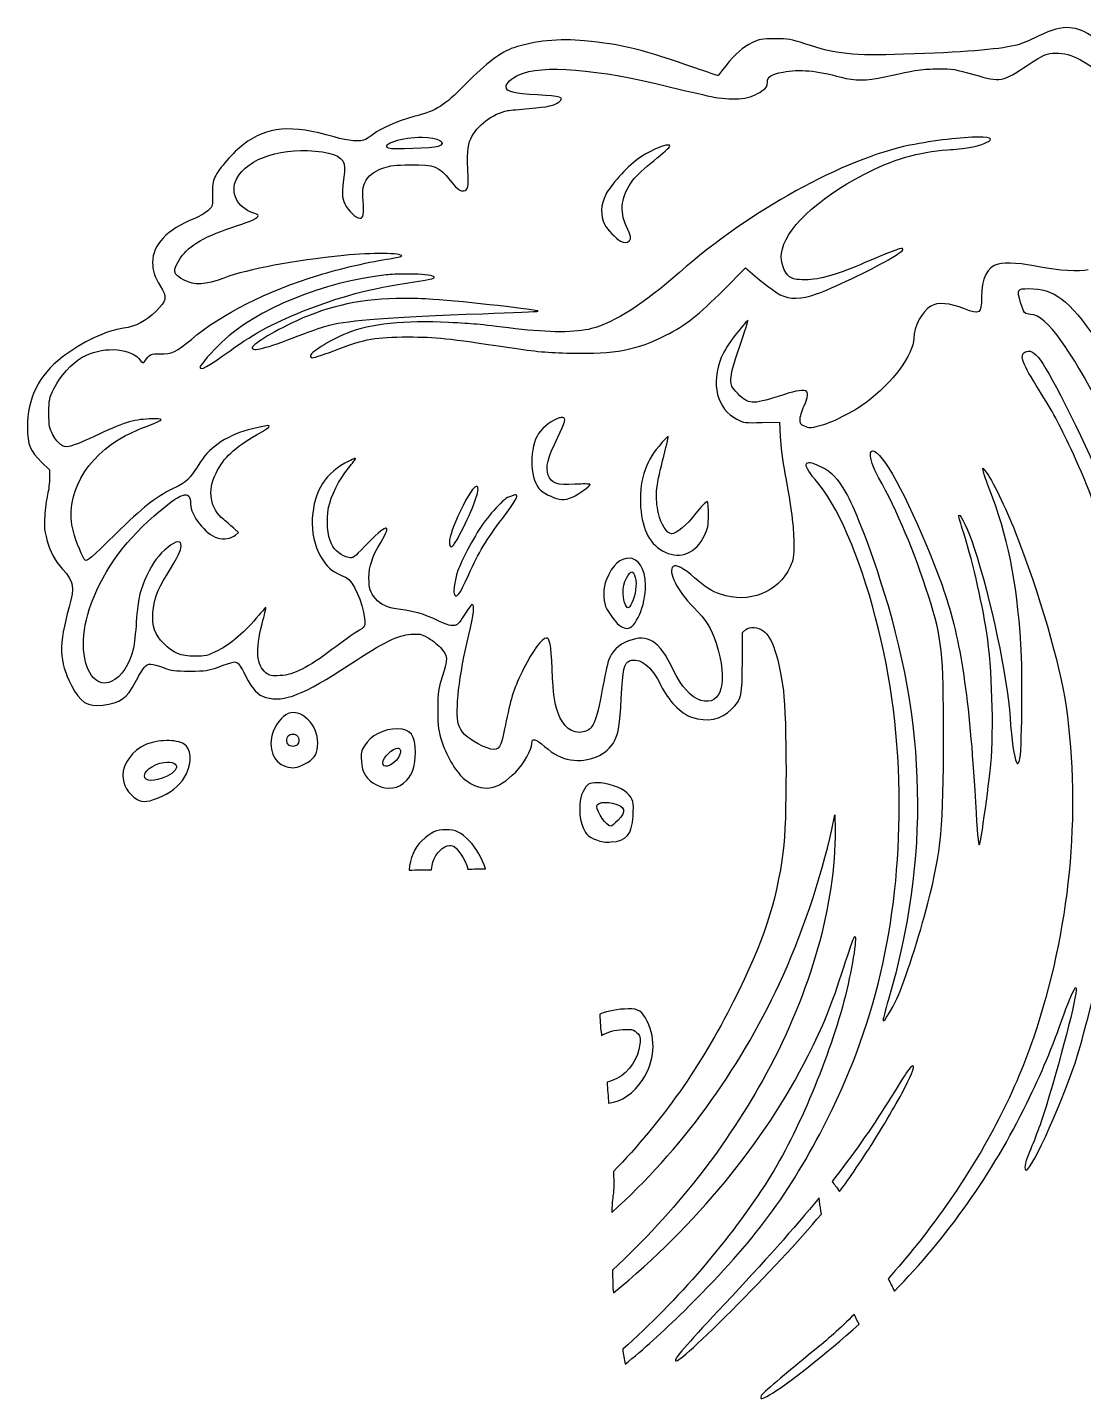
# Model space of a CAD drawing. Extents: x 61 to 2916, y 182 to 2969.
# Drawn here: x 190 to 775, y 2174 to 2934 of the extents above; entities that cross this region are included whole.
import ezdxf

# ---------------------------------------------------------------- set-up
doc = ezdxf.new("R2010")
doc.units = 0
doc.layers.add('Layer_1', color=7, linetype='CONTINUOUS')

msp = doc.modelspace()

# ---------------------------------------------------------------- linework, layer by layer
at = {"layer": 'Layer_1', "color": 7}
for points in [[(765.757561, 2933.843828), (765.75518, 2933.843083)], [(575.733571, 2788.585695), (587.839077, 2800.697063), (595.572014, 2794.219503)], [(486.582833, 2717.902631), (486.58289, 2717.902432)], [(596.992318, 2715.108322), (606.730632, 2715.385267), (607.058772, 2707.13526)], [(544.930683, 2707.274782), (544.93074, 2707.27498)], [(198.035575, 2693.121635), (202.501899, 2688.85891), (202.475537, 2684.496603)], [(719.637646, 2687.634226), (719.154281, 2689.884233), (721.05418, 2687.6518)], [(305.384965, 2652.777499), (307.126662, 2654.249705), (304.807801, 2656.316593)], [(525.54054, 2616.814718), (525.54054, 2616.813215)], [(586.088592, 2582.88583), (586.127994, 2598.887852), (587.991298, 2600.398099)], [(635.589202, 2489.689246), (637.37339, 2497.883609), (637.437737, 2489.258577)], [(421.876144, 2489.570871), (421.876144, 2489.570673)], [(522.875965, 2390.356401), (522.875965, 2390.356515)]]:
    msp.add_lwpolyline(points, dxfattribs=at)
for points in [[(408.751098, 2873.192499)], [(716.73255, 2873.151396)], [(544.958548, 2868.800918)], [(399.37168, 2797.322129)], [(398.497161, 2783.871886)], [(438.953351, 2679.731435)], [(460.573035, 2675.016016)], [(523.315421, 2639.982775)], [(524.919439, 2632.393356)], [(337.516994, 2554.460509)], [(267.139797, 2538.943382)], [(337.125868, 2542.507365)], [(395.251056, 2545.488316)], [(395.297941, 2534.809521)], [(267.806337, 2527.076583)], [(505.495479, 2515.576134)], [(510.090766, 2504.730377)], [(680.288587, 2358.756777)], [(628.566345, 2285.756116)], [(648.034073, 2221.137188)]]:
    msp.add_lwpolyline(points, close=True, dxfattribs=at)
for points in [[(765.75518, 2933.843083), (760.559684, 2933.795092), (755.068986, 2931.688459), (747.645252, 2927.955857)], [(796.878327, 2914.901873), (782.260013, 2928.280079), (774.417034, 2933.922601), (765.757561, 2933.843828)], [(498.752856, 2926.524702), (484.662553, 2927.826007), (470.826973, 2926.464919), (459.474408, 2922.658965)], [(559.835552, 2911.561278), (532.56283, 2921.241932), (518.409712, 2924.709299), (498.752856, 2926.524702)], [(604.128193, 2927.617478), (596.710327, 2927.602455), (595.459394, 2927.395894), (591.725303, 2925.575476)], [(620.628235, 2924.875282), (613.093695, 2927.395463), (611.662733, 2927.632786), (604.128193, 2927.617478)], [(747.645252, 2927.955857), (744.394442, 2926.321406), (739.630493, 2924.498939), (737.057307, 2923.907012)], [(459.474408, 2922.658965), (452.317727, 2920.259707), (444.487872, 2914.359521), (432.752629, 2902.524626)], [(591.725303, 2925.575476), (586.316612, 2922.938632), (582.137084, 2919.303417), (576.953776, 2912.724365)], [(675.316886, 2919.037863), (647.108019, 2918.083943), (638.035452, 2919.052887), (620.628235, 2924.875282)], [(737.057307, 2923.907012), (727.246965, 2921.650324), (708.232924, 2920.150964), (675.316886, 2919.037863)], [(744.265352, 2913.188007), (752.461075, 2918.695993), (754.950044, 2919.76078), (759.649164, 2919.76078)], [(759.649164, 2919.76078), (768.502868, 2919.76078), (777.137793, 2915.125847), (789.753281, 2903.602038)], [(462.271758, 2907.631831), (474.811023, 2913.525994), (505.651186, 2911.063467), (546.377519, 2900.9155)], [(572.645668, 2907.217997), (572.589825, 2907.126296), (566.82513, 2909.080283), (559.835552, 2911.561278)], [(576.953776, 2912.724365), (574.640131, 2909.787685), (572.701511, 2907.309729), (572.645668, 2907.217997)], [(608.592547, 2909.190432), (617.81399, 2910.895114), (626.744059, 2910.106224), (640.810409, 2906.345697)], [(665.062438, 2906.656242), (682.792295, 2910.471271), (686.039364, 2910.950792), (694.502991, 2910.995126)], [(694.502991, 2910.995126), (702.497198, 2911.036966), (703.944233, 2910.804723), (714.301862, 2907.822263)], [(714.301862, 2907.822263), (729.178753, 2903.538451), (730.170259, 2903.715198), (744.265352, 2913.188007)], [(455.252218, 2901.007788), (455.252218, 2902.97628), (458.115389, 2905.678105), (462.271758, 2907.631831)], [(596.879612, 2898.757781), (599.508131, 2900.661869), (600.002665, 2901.431696), (600.002665, 2903.621081)], [(600.002665, 2903.621081), (600.002665, 2906.746954), (601.848507, 2907.943734), (608.592547, 2909.190432)], [(640.810409, 2906.345697), (648.571381, 2904.270861), (654.317623, 2904.344224), (665.062438, 2906.656242)], [(432.752629, 2902.524626), (420.262602, 2889.928532), (417.56832, 2888.224944), (404.252558, 2884.505526)], [(472.673665, 2896.545857), (459.508169, 2897.202148), (455.252218, 2898.292906), (455.252218, 2901.007788)], [(484.618049, 2892.716743), (487.70153, 2895.236465), (485.629851, 2895.900001), (472.673665, 2896.545857)], [(546.377519, 2900.9155), (556.27755, 2898.448667), (567.077556, 2895.942308), (570.377576, 2895.346146)], [(570.377576, 2895.346146), (582.219856, 2893.206773), (590.729149, 2894.302407), (596.879612, 2898.757781)], [(435.67598, 2872.286506), (438.793136, 2879.320089), (448.234039, 2886.508538), (456.093033, 2887.832945)], [(456.093033, 2887.832945), (457.486663, 2888.067796), (462.833644, 2888.604706), (467.975877, 2889.025329)], [(467.975877, 2889.025329), (478.617255, 2889.895766), (482.114709, 2890.67114), (484.618049, 2892.716743)], [(404.252558, 2884.505526), (394.575983, 2881.802623), (385.68146, 2877.986174), (381.752487, 2874.849244)], [(360.002409, 2873.292111), (336.031096, 2880.210644), (323.099827, 2879.131256), (309.850396, 2869.109964)], [(377.488288, 2871.881462), (374.699697, 2870.397555), (368.219506, 2870.920514), (360.002409, 2873.292111)], [(381.752487, 2874.849244), (380.308684, 2873.696537), (378.389311, 2872.360916), (377.488288, 2871.881462)], [(390.188533, 2866.966891), (385.333818, 2869.12522), (397.890516, 2873.336499), (408.751098, 2873.192499)], [(408.751098, 2873.192499), (417.872904, 2873.071544), (422.990787, 2870.056288), (417.601712, 2867.977641)], [(716.73255, 2873.151481), (707.952264, 2873.134473), (692.224949, 2871.410215), (678.791492, 2868.674904)], [(723.532376, 2872.051292), (723.279525, 2872.814787), (720.723602, 2873.159084), (716.73255, 2873.151396)], [(309.850396, 2869.109964), (304.16836, 2864.812347), (296.264237, 2855.779076), (294.032967, 2851.032274)], [(305.938658, 2849.886042), (311.996768, 2861.760949), (331.981424, 2868.100053), (353.535995, 2864.984235)], [(417.601712, 2867.977641), (415.081846, 2867.005683), (392.014476, 2866.155111), (390.188533, 2866.966891)], [(434.240426, 2850.99933), (433.576975, 2863.694523), (433.882721, 2868.240116), (435.67598, 2872.286506)], [(544.958548, 2868.800882), (542.079673, 2868.847086), (533.844349, 2865.144259), (527.884289, 2860.786695)], [(537.189015, 2860.234482), (542.035906, 2864.125547), (546.001531, 2867.67875), (546.001531, 2868.131481)], [(546.001531, 2868.131481), (546.001531, 2868.579481), (545.622906, 2868.790237), (544.958548, 2868.800918)], [(678.791492, 2868.674904), (642.298999, 2861.244344), (589.734553, 2832.22257), (551.251538, 2798.258169)], [(653.336833, 2852.536583), (669.080759, 2860.790029), (683.704119, 2865.069776), (699.752034, 2866.123049)], [(699.752034, 2866.123049), (703.670802, 2866.380237), (709.070819, 2866.948344), (711.752062, 2867.385751)], [(711.752062, 2867.385751), (717.499126, 2868.323276), (723.924097, 2870.868379), (723.532376, 2872.051292)], [(353.535995, 2864.984235), (363.221982, 2863.584071), (366.532065, 2860.559101), (365.716194, 2853.852849)], [(387.535211, 2856.170245), (391.159572, 2857.505684), (393.611492, 2857.779053), (402.377037, 2857.826984)], [(402.377037, 2857.826984), (415.796349, 2857.900345), (417.78279, 2857.113028), (424.210624, 2849.175596)], [(527.884289, 2860.786695), (522.201997, 2856.63222), (512.827058, 2846.201141), (510.408644, 2841.340828)], [(525.500969, 2849.356515), (527.082791, 2851.448084), (532.342124, 2856.343417), (537.189015, 2860.234482)], [(294.032967, 2851.032274), (292.723243, 2848.245812), (292.475154, 2846.508214), (292.656005, 2841.373061)], [(315.042718, 2831.335206), (306.518458, 2833.889128), (302.233226, 2842.622778), (305.938658, 2849.886042)], [(365.716194, 2853.852849), (364.236816, 2841.691268), (364.263434, 2839.726623), (365.95799, 2836.226332)], [(377.070318, 2847.898243), (378.805694, 2851.821371), (381.488836, 2853.942376), (387.535211, 2856.170245)], [(430.60175, 2843.409951), (433.673127, 2843.046216), (434.559466, 2844.893787), (434.240426, 2850.99933)], [(607.750739, 2808.878239), (609.262461, 2821.642462), (627.231818, 2838.851568), (653.336833, 2852.536583)], [(376.094744, 2837.906517), (375.648739, 2843.60811), (375.783895, 2844.99014), (377.070318, 2847.898243)], [(424.210624, 2849.175596), (427.333223, 2845.319646), (429.277201, 2843.566823), (430.60175, 2843.409951)], [(521.897442, 2823.758288), (517.817921, 2832.212674), (519.026873, 2840.79598), (525.500969, 2849.356515)], [(292.656005, 2841.373061), (292.868321, 2835.343581), (292.796321, 2835.02555), (290.693092, 2832.828599)], [(365.95799, 2836.226332), (367.820387, 2832.37911), (372.095556, 2828.260488), (374.227046, 2828.260488)], [(374.227046, 2828.260488), (376.267402, 2828.260488), (376.682056, 2830.399203), (376.094744, 2837.906517)], [(510.408644, 2841.340828), (507.599104, 2835.694463), (507.362779, 2829.452613), (509.784623, 2824.883255)], [(282.818073, 2828.196751), (267.341879, 2821.80442), (259.529231, 2813.629325), (259.509417, 2803.808488)], [(290.693092, 2832.828599), (289.49168, 2831.573694), (285.947937, 2829.489515), (282.818073, 2828.196751)], [(306.001644, 2823.996311), (314.365548, 2826.623407), (318.001701, 2828.373063), (318.001701, 2829.772209)], [(318.001701, 2829.772209), (318.001701, 2830.144765), (316.669498, 2830.847802), (315.042718, 2831.335206)], [(274.983484, 2806.246742), (279.649836, 2813.276917), (289.110504, 2818.690802), (306.001644, 2823.996311)], [(509.784623, 2824.883255), (511.399072, 2821.837254), (515.897074, 2817.130307), (518.626449, 2815.629808)], [(523.352045, 2815.659147), (524.718575, 2817.025674), (524.463428, 2818.44053), (521.897442, 2823.758288)], [(518.626449, 2815.629808), (520.603734, 2814.542806), (522.245623, 2814.552631), (523.352045, 2815.659147)], [(674.776346, 2811.485668), (674.221944, 2812.040129), (665.512099, 2808.760519), (653.972589, 2803.653123)], [(277.079683, 2793.914188), (270.453876, 2797.365746), (270.175513, 2799.003241), (274.983484, 2806.246742)], [(365.417365, 2807.633953), (337.083008, 2804.744539), (313.038589, 2800.21901), (298.976236, 2795.130011)], [(351.606786, 2796.802869), (362.288587, 2800.135878), (381.448981, 2804.53717), (390.939433, 2805.83805)], [(397.501942, 2807.275069), (397.501942, 2809.03984), (381.01372, 2809.224393), (365.417365, 2807.633953)], [(390.939433, 2805.83805), (394.548827, 2806.33281), (397.501942, 2806.979072), (397.501942, 2807.275069)], [(612.203897, 2795.864527), (609.116901, 2798.062657), (607.150388, 2803.809055), (607.750739, 2808.878239)], [(627.198086, 2786.325435), (635.41779, 2789.147703), (657.241938, 2799.546245), (667.005339, 2805.292291)], [(667.005339, 2805.292291), (673.908488, 2809.355031), (675.576909, 2810.685159), (674.776346, 2811.485668)], [(259.509417, 2803.808488), (259.500913, 2799.199317), (260.470903, 2796.220781), (263.761852, 2790.759623)], [(281.015714, 2761.177743), (297.88342, 2775.38404), (322.052366, 2787.581139), (351.606786, 2796.802869)], [(388.83062, 2796.873882), (354.305491, 2793.083102), (316.997836, 2777.830707), (297.835713, 2759.672598)], [(399.37168, 2797.322129), (395.44506, 2797.315326), (391.561753, 2797.173763), (388.83062, 2796.873882)], [(414.222294, 2796.339213), (412.579668, 2796.969552), (405.916019, 2797.333125), (399.37168, 2797.322129)], [(551.251538, 2798.258169), (531.437274, 2780.770425), (515.316196, 2770.468295), (502.501403, 2767.103759)], [(653.972589, 2803.653123), (639.189298, 2797.110003), (628.972409, 2794.183166), (620.959294, 2794.19167)], [(727.757854, 2802.838707), (721.589533, 2801.157839), (718.51535, 2795.084671), (718.492701, 2784.535425)], [(751.128079, 2801.240557), (741.566676, 2803.283714), (731.83284, 2803.949124), (727.757854, 2802.838707)], [(777.49683, 2799.681954), (773.19459, 2798.510677), (760.350429, 2799.26982), (751.128079, 2801.240557)], [(263.761852, 2790.759623), (267.590053, 2784.40693), (267.269851, 2782.44197), (261.482563, 2776.795225)], [(298.976236, 2795.130011), (288.299425, 2791.266179), (282.75418, 2790.958205), (277.079683, 2793.914188)], [(346.500893, 2778.235153), (366.281991, 2785.846342), (382.854091, 2789.951015), (409.313607, 2793.793307)], [(409.313607, 2793.793307), (415.404997, 2794.677861), (416.743265, 2795.371799), (414.222294, 2796.339213)], [(595.572014, 2794.219503), (599.825357, 2790.65651), (604.992139, 2786.900717), (607.052025, 2785.874263)], [(620.959294, 2794.19167), (615.539775, 2794.198473), (614.178545, 2794.458468), (612.203897, 2795.864527)], [(740.159298, 2781.558853), (737.987811, 2788.781689), (738.26195, 2789.258092), (744.572827, 2789.258092)], [(744.572827, 2789.258092), (758.920771, 2789.258092), (766.714853, 2783.35012), (782.174067, 2760.757988)], [(398.497161, 2783.871886), (376.012, 2783.811451), (357.545473, 2779.874816), (339.375875, 2771.477801)], [(414.751127, 2783.302064), (409.088394, 2783.693782), (403.686053, 2783.885852), (398.497161, 2783.871886)], [(473.0096, 2776.765906), (473.692298, 2777.448632), (432.407538, 2782.08067), (414.751127, 2783.302064)], [(543.688538, 2763.400538), (554.723139, 2769.066729), (561.711527, 2774.558022), (575.733571, 2788.585695)], [(607.052025, 2785.874263), (612.439853, 2783.189389), (618.457825, 2783.324443), (627.198086, 2786.325435)], [(709.04148, 2778.098882), (701.09634, 2781.289938), (694.164193, 2781.849485), (690.515567, 2779.594491)], [(718.492701, 2784.535425), (718.472858, 2775.337637), (717.523844, 2774.692072), (709.04148, 2778.098882)], [(745.728657, 2775.019758), (742.528106, 2775.036766), (741.897367, 2775.777547), (740.159298, 2781.558853)], [(261.482563, 2776.795225), (255.602752, 2771.058187), (250.372219, 2768.325155), (243.43123, 2767.364519)], [(302.386978, 2754.841525), (317.05246, 2765.376519), (327.547655, 2770.942476), (346.500893, 2778.235153)], [(357.487277, 2769.037362), (368.595977, 2771.878479), (390.426445, 2773.510106), (442.42209, 2775.38455)], [(442.42209, 2775.38455), (459.085068, 2775.98527), (472.850009, 2776.60632), (473.0096, 2776.765906)], [(690.515567, 2779.594491), (685.45259, 2776.465404), (681.025795, 2768.161028), (680.98526, 2761.716016)], [(763.05778, 2759.745789), (755.606125, 2770.214254), (750.181276, 2774.994247), (745.728657, 2775.019758)], [(243.43123, 2767.364519), (233.656179, 2766.011651), (220.637399, 2759.842224), (209.405729, 2751.239473)], [(339.375875, 2771.477801), (325.415343, 2765.026014), (313.69039, 2757.772047), (314.666815, 2756.192124)], [(343.790935, 2764.446525), (348.281991, 2766.193239), (354.446061, 2768.259561), (357.487277, 2769.037362)], [(423.377604, 2770.494799), (399.437217, 2771.720873), (379.896866, 2769.669716), (367.240218, 2764.601723)], [(460.501261, 2767.053869), (437.991893, 2769.763742), (438.398071, 2769.725559), (423.377604, 2770.494799)], [(502.501403, 2767.103759), (493.894655, 2764.844199), (479.006369, 2764.826199), (460.501261, 2767.053869)], [(589.238886, 2771.77303), (589.0912, 2771.920716), (586.226924, 2768.597282), (582.874122, 2764.388727)], [(584.631948, 2757.319381), (587.313503, 2765.121031), (589.386571, 2771.625345), (589.238886, 2771.77303)], [(263.80817, 2753.116694), (270.046905, 2752.954552), (272.764658, 2754.228531), (281.015714, 2761.177743)], [(297.835713, 2759.672598), (292.518978, 2754.634425), (285.750702, 2746.820785), (285.750702, 2745.719918)], [(314.666815, 2756.192124), (315.770176, 2754.406887), (323.91034, 2756.714353), (343.790935, 2764.446525)], [(367.240218, 2764.601723), (357.122627, 2760.550463), (345.880047, 2753.371161), (346.947691, 2751.643666)], [(362.625939, 2755.89321), (376.581596, 2761.36296), (383.387403, 2762.537896), (400.876088, 2762.49821)], [(400.876088, 2762.49821), (416.801319, 2762.461927), (422.195043, 2761.898653), (457.126265, 2756.618286)], [(491.251368, 2753.505495), (515.206552, 2752.923371), (527.979222, 2755.333904), (543.688538, 2763.400538)], [(582.874122, 2764.388727), (578.804862, 2759.280821), (575.987102, 2754.850652), (574.397031, 2751.061541)], [(680.98526, 2761.716016), (680.928567, 2752.708532), (669.291062, 2737.083718), (654.433419, 2726.067456)], [(813.389992, 2647.882645), (802.1452, 2688.148914), (781.739656, 2733.500771), (763.05778, 2759.745789)], [(209.405729, 2751.239473), (196.436674, 2741.305964), (190.207903, 2728.687329), (190.222071, 2712.384389)], [(205.066261, 2734.173264), (208.31852, 2740.767153), (214.735171, 2747.851408), (220.501369, 2751.213847)], [(220.501369, 2751.213847), (230.751225, 2757.190915), (246.314071, 2756.825216), (251.857919, 2750.477036)], [(255.232943, 2749.069318), (257.542648, 2752.77886), (258.549234, 2753.253325), (263.80817, 2753.116694)], [(285.750702, 2745.719918), (285.750702, 2743.583779), (289.821634, 2745.815163), (302.386978, 2754.841525)], [(346.947691, 2751.643666), (347.163692, 2751.29438), (347.572307, 2751.010064), (347.85736, 2751.012332)], [(347.85736, 2751.012332), (349.272023, 2751.02367), (355.199683, 2752.982587), (362.625939, 2755.89321)], [(457.126265, 2756.618286), (472.024784, 2754.366153), (477.904793, 2753.829808), (491.251368, 2753.505495)], [(574.397031, 2751.061541), (568.438105, 2736.861254), (572.155982, 2722.219895), (583.077736, 2716.876372)], [(579.75399, 2739.130338), (579.755492, 2742.099129), (581.01646, 2746.800545), (584.631948, 2757.319381)], [(750.419104, 2733.009355), (741.072199, 2747.864363), (739.399781, 2752.347567), (742.573347, 2754.046036)], [(742.573347, 2754.046036), (747.703193, 2756.791427), (751.888135, 2751.002722), (767.812714, 2719.134316)], [(251.857919, 2750.477036), (254.193872, 2747.802227), (254.392525, 2747.71954), (255.232943, 2749.069318)], [(583.747168, 2730.971154), (579.938356, 2734.934794), (579.751722, 2735.312711), (579.75399, 2739.130338)], [(202.12631, 2720.298226), (202.12631, 2727.990543), (202.20843, 2728.37906), (205.066261, 2734.173264)], [(605.946935, 2729.604425), (591.541334, 2724.972543), (589.383198, 2725.106253), (583.747168, 2730.971154)], [(620.293661, 2724.357366), (624.703023, 2734.081989), (622.442102, 2734.908234), (605.946935, 2729.604425)], [(768.121777, 2700.384247), (761.533926, 2714.421967), (757.900834, 2721.118688), (750.419104, 2733.009355)], [(618.002636, 2716.767975), (618.002636, 2718.161349), (619.032976, 2721.576995), (620.293661, 2724.357366)], [(654.433419, 2726.067456), (647.221094, 2720.719852), (635.217749, 2714.738031), (628.271229, 2713.028847)], [(204.345553, 2708.378767), (202.280053, 2712.107726), (202.12631, 2712.932129), (202.12631, 2720.298226)], [(257.626497, 2717.087271), (248.513763, 2716.694387), (242.944523, 2714.925033), (227.113691, 2707.394376)], [(244.574685, 2707.870456), (247.296591, 2709.30088), (252.69658, 2711.680544), (256.574727, 2713.158561)], [(256.574727, 2713.158561), (266.463987, 2716.927481), (266.610907, 2717.474626), (257.626497, 2717.087271)], [(317.064195, 2708.226432), (327.040536, 2713.935568), (326.601363, 2714.605284), (314.809795, 2711.670282)], [(484.596563, 2717.654967), (481.50112, 2716.975103), (475.428978, 2712.39088), (473.277673, 2709.109059)], [(483.886056, 2706.952907), (487.941937, 2715.292007), (488.763618, 2717.778331), (486.582833, 2717.902631)], [(486.58289, 2717.902432), (486.079625, 2717.931062), (485.41677, 2717.834967), (484.596563, 2717.654967)], [(583.077736, 2716.876372), (587.091125, 2714.91273), (587.635038, 2714.84297), (596.992318, 2715.108322)], [(620.583703, 2713.003335), (618.393677, 2714.047707), (618.002636, 2714.619145), (618.002636, 2716.767975)], [(628.271229, 2713.028847), (623.529816, 2711.861678), (622.981537, 2711.859014), (620.583703, 2713.003335)], [(767.812714, 2719.134316), (797.575284, 2659.573186), (815.950705, 2602.437605), (826.547268, 2536.508726)], [(190.222071, 2712.384389), (190.231142, 2702.844614), (191.737083, 2699.13201), (198.035575, 2693.121635)], [(213.20056, 2701.74301), (209.600662, 2701.262961), (207.354278, 2702.947001), (204.345553, 2708.378767)], [(215.636606, 2654.714049), (210.485134, 2674.491917), (222.277459, 2696.152816), (244.574685, 2707.870456)], [(227.113691, 2707.394376), (221.01468, 2704.493107), (214.753892, 2701.950223), (213.20056, 2701.74301)], [(314.809795, 2711.670282), (301.486039, 2708.353907), (291.655089, 2702.0648), (286.013814, 2693.248344)], [(294.632978, 2687.139919), (298.816107, 2695.571117), (304.832151, 2701.226451), (317.064195, 2708.226432)], [(473.277673, 2709.109059), (468.222634, 2701.397664), (468.27499, 2685.129241), (473.375752, 2678.6446)], [(478.571589, 2686.036331), (476.978655, 2690.269689), (478.299179, 2695.466093), (483.886056, 2706.952907)], [(544.93074, 2707.27498), (544.504209, 2707.157626), (542.283428, 2704.857077), (539.774447, 2701.916548)], [(541.921924, 2693.845237), (543.802944, 2701.035339), (545.183534, 2707.076356), (544.990778, 2707.269113)], [(544.990778, 2707.269113), (544.979439, 2707.280451), (544.95903, 2707.283286), (544.930683, 2707.274782)], [(607.058772, 2707.13526), (607.239056, 2702.597744), (608.394489, 2693.485208), (609.626657, 2686.885196)], [(539.774447, 2701.916548), (532.107556, 2692.930976), (528.848922, 2681.936967), (529.7593, 2668.132766)], [(661.512515, 2684.747017), (655.26162, 2695.999575), (655.593529, 2703.557104), (662.042794, 2696.821738)], [(807.348946, 2580.383878), (798.010743, 2623.288955), (783.568377, 2667.469428), (768.121777, 2700.384247)], [(286.013814, 2693.248344), (279.470062, 2683.021534), (279.060115, 2682.621309), (270.946369, 2678.572033)], [(365.931543, 2692.514452), (353.850727, 2685.96966), (347.919071, 2675.012841), (347.881682, 2659.167178)], [(371.799732, 2695.211257), (371.627668, 2695.383321), (368.986819, 2694.169635), (365.931543, 2692.514452)], [(367.909083, 2689.766396), (370.220942, 2692.589032), (371.971795, 2695.039165), (371.799732, 2695.211257)], [(539.676311, 2664.762135), (537.666201, 2673.599964), (538.103049, 2679.247617), (541.921924, 2693.845237)], [(626.414757, 2683.53265), (622.335831, 2688.180237), (620.540701, 2691.756664), (621.869332, 2692.591271)], [(621.869332, 2692.591271), (623.14246, 2693.391012), (624.734232, 2692.949175), (630.476761, 2690.202111)], [(662.042794, 2696.821738), (669.721391, 2688.8025), (685.812903, 2655.401567), (696.639583, 2625.009024)], [(202.475537, 2684.496603), (202.46108, 2682.097011), (201.958133, 2677.940501), (201.35639, 2675.259258)], [(298.900069, 2661.313182), (291.281708, 2667.530572), (289.688916, 2677.175172), (294.632978, 2687.139919)], [(356.957877, 2667.951886), (358.177516, 2674.302703), (362.823033, 2683.55666), (367.909083, 2689.766396)], [(493.313806, 2680.915215), (483.118347, 2680.321837), (480.361192, 2681.280206), (478.571589, 2686.036331)], [(609.626657, 2686.885196), (613.325598, 2667.072435), (614.481315, 2658.099988), (614.555866, 2648.635076)], [(659.895316, 2607.008967), (650.984551, 2641.267752), (638.53523, 2669.72227), (626.414757, 2683.53265)], [(630.476761, 2690.202111), (635.333374, 2687.878771), (638.720361, 2684.208942), (643.421636, 2676.176183)], [(689.293349, 2618.58272), (681.181106, 2644.050816), (672.083027, 2665.71849), (661.512515, 2684.747017)], [(722.750465, 2678.634197), (721.303998, 2682.346716), (719.903678, 2686.396729), (719.637646, 2687.634226)], [(721.05418, 2687.6518), (723.856944, 2684.360285), (732.07441, 2667.496159), (737.14263, 2654.634112)], [(201.35639, 2675.259258), (200.754649, 2672.577986), (200.046765, 2667.177997), (199.783139, 2663.259229)], [(270.946369, 2678.572033), (260.723896, 2673.47042), (254.228257, 2668.338562), (238.961388, 2653.300464)], [(260.27347, 2663.314165), (275.520368, 2676.625051), (280.501565, 2678.274678), (280.501565, 2670.012907)], [(437.618852, 2679.001937), (435.620648, 2677.343579), (430.343371, 2667.793713), (427.378124, 2660.470127)], [(431.407897, 2656.564852), (438.124725, 2669.914885), (441.274196, 2679.929039), (438.953351, 2679.731435)], [(438.953351, 2679.731435), (438.621781, 2679.703089), (438.179264, 2679.466962), (437.618852, 2679.001937)], [(473.375752, 2678.6446), (474.271248, 2677.506175), (477.057685, 2675.60381), (479.566213, 2674.417053)], [(491.973468, 2673.809133), (495.6861, 2675.493287), (501.691911, 2679.779454), (501.727911, 2680.770081)], [(501.727911, 2680.770081), (501.73925, 2681.120189), (497.954447, 2681.185245), (493.313806, 2680.915215)], [(643.421636, 2676.176183), (647.674723, 2668.909234), (655.488335, 2649.08794), (662.113093, 2628.759045)], [(740.311094, 2592.539189), (737.968394, 2628.141005), (733.074391, 2652.13698), (722.750465, 2678.634197)], [(280.501565, 2670.012907), (280.501565, 2663.774087), (288.875143, 2653.156265), (295.317037, 2651.226234)], [(358.556027, 2647.933272), (356.329491, 2652.395472), (355.636758, 2661.072605), (356.957877, 2667.951886)], [(450.973874, 2669.155169), (444.049238, 2662.019266), (438.684484, 2654.111232), (432.815644, 2642.389453)], [(459.563756, 2674.834371), (455.638128, 2673.611473), (454.687413, 2672.981924), (450.973874, 2669.155169)], [(453.386505, 2662.20006), (460.324918, 2671.3751), (462.38214, 2674.954447), (460.573035, 2675.016016)], [(460.573035, 2675.016072), (460.314514, 2675.024576), (459.97702, 2674.963348), (459.563756, 2674.834371)], [(479.566213, 2674.417053), (484.938932, 2671.875304), (487.440033, 2671.752676), (491.973468, 2673.809133)], [(529.7593, 2668.132766), (530.590591, 2655.527454), (535.216265, 2647.070035), (543.348691, 2643.283078)], [(566.524061, 2671.283654), (566.054983, 2671.444946), (563.281699, 2668.547703), (560.361437, 2664.845644)], [(567.304839, 2663.93742), (567.352744, 2668.594049), (567.087137, 2671.090048), (566.524061, 2671.283654)], [(199.783139, 2663.259229), (199.379031, 2657.249024), (199.560959, 2655.195402), (200.947698, 2650.134183)], [(224.457923, 2611.581577), (231.000105, 2631.161812), (242.544766, 2647.836611), (260.27347, 2663.314165)], [(304.807801, 2656.316593), (303.532773, 2657.453715), (300.874122, 2659.702163), (298.900069, 2661.313182)], [(385.818318, 2648.658377), (392.641898, 2659.897754), (388.781807, 2659.021024), (377.121512, 2646.682282)], [(427.378124, 2660.470127), (424.331749, 2652.946245), (423.332051, 2648.932686), (424.044117, 2647.077036)], [(434.610065, 2630.972428), (440.094895, 2643.289031), (444.012784, 2649.804711), (453.386505, 2662.20006)], [(546.80867, 2653.507706), (544.406442, 2653.507706), (541.021128, 2658.84947), (539.676311, 2664.762135)], [(560.361437, 2664.845644), (554.954901, 2657.991704), (549.595164, 2653.507706), (546.80867, 2653.507706)], [(565.154441, 2652.571674), (566.945461, 2656.288757), (567.242448, 2657.856463), (567.304839, 2663.93742)], [(707.888116, 2656.368496), (706.628424, 2660.21019), (705.777007, 2663.532773), (705.995559, 2663.751325)], [(705.995559, 2663.751325), (706.909508, 2664.665275), (711.237261, 2655.440798), (714.31887, 2646.00908)], [(222.103916, 2638.820453), (221.091261, 2639.44626), (216.984969, 2649.537318), (215.636606, 2654.714049)], [(238.961388, 2653.300464), (225.435471, 2639.977219), (223.258499, 2638.106885), (222.103916, 2638.820453)], [(295.317037, 2651.226234), (298.956507, 2650.135827), (302.994161, 2650.757467), (305.384965, 2652.777499)], [(347.881682, 2659.167178), (347.864674, 2651.503066), (349.965436, 2644.618654), (354.217135, 2638.410278)], [(424.044117, 2647.077036), (424.941313, 2644.739042), (426.409069, 2646.629388), (431.407897, 2656.564852)], [(543.348691, 2643.283078), (552.015137, 2639.247437), (560.469438, 2642.84844), (565.154441, 2652.571674)], [(721.451173, 2598.383935), (718.492701, 2617.330398), (713.025871, 2640.700793), (707.888116, 2656.368496)], [(737.14263, 2654.634112), (750.431491, 2620.909971), (762.025228, 2581.117685), (765.330719, 2557.883808)], [(200.947698, 2650.134183), (202.843824, 2643.213799), (204.833439, 2639.521038), (209.698696, 2633.897792)], [(273.443927, 2649.009931), (271.045837, 2649.009931), (264.922048, 2644.089509), (261.474654, 2639.393195)], [(267.130442, 2630.366804), (273.897216, 2641.434288), (275.222729, 2644.085455), (275.236902, 2646.572411)], [(275.236902, 2646.572411), (275.248241, 2648.651942), (274.986036, 2649.009931), (273.443927, 2649.009931)], [(368.134665, 2640.295551), (364.146703, 2641.093137), (360.530534, 2643.976179), (358.556027, 2647.933272)], [(377.121512, 2646.682282), (370.909168, 2640.108407), (370.506165, 2639.821228), (368.134665, 2640.295551)], [(379.331976, 2629.134863), (379.343314, 2635.559863), (381.127559, 2640.932044), (385.818318, 2648.658377)], [(614.555866, 2648.635076), (614.62163, 2640.272732), (614.478764, 2639.316206), (612.528521, 2635.135033)], [(714.31887, 2646.00908), (723.724113, 2617.222256), (732.754982, 2574.544093), (734.312568, 2551.521964)], [(261.474654, 2639.393195), (258.092373, 2634.785634), (254.055343, 2626.189289), (252.430661, 2620.134835)], [(354.217135, 2638.410278), (357.275557, 2633.944337), (359.035424, 2632.648871), (366.751864, 2629.178801)], [(432.815644, 2642.389453), (430.81741, 2638.398486), (428.808803, 2633.951338), (428.352225, 2632.507592)], [(523.315421, 2639.982775), (518.947417, 2640.084822), (513.99383, 2636.260561), (510.811477, 2628.167311)], [(532.4766, 2625.007606), (532.462427, 2634.707879), (528.265834, 2639.866951), (523.315421, 2639.982775)], [(209.698696, 2633.897792), (215.900189, 2626.730141), (216.346636, 2624.132095), (213.29051, 2613.00908)], [(259.686072, 2609.914573), (260.128023, 2616.814916), (262.014061, 2621.998706), (267.130442, 2630.366804)], [(428.352225, 2632.507592), (426.967298, 2628.128193), (425.961846, 2621.813659), (426.420096, 2620.369856)], [(426.420096, 2620.369856), (427.492247, 2616.99177), (429.598736, 2619.71919), (434.610065, 2630.972428)], [(521.42723, 2614.046139), (519.130479, 2619.086977), (519.79787, 2626.706925), (522.878913, 2630.623822)], [(522.878913, 2630.623822), (523.808963, 2631.806724), (524.412291, 2632.397069), (524.919439, 2632.393356)], [(524.919439, 2632.393384), (525.426587, 2632.390549), (525.837527, 2631.79102), (526.381356, 2630.597488)], [(526.381356, 2630.597488), (527.759678, 2627.572402), (527.37683, 2621.303365), (525.54054, 2616.814718)], [(547.742661, 2635.397239), (544.612663, 2632.799562), (550.073229, 2621.79787), (558.945811, 2612.828314)], [(559.647473, 2629.063232), (553.606824, 2634.453214), (549.340527, 2636.723347), (547.742661, 2635.397239)], [(612.528521, 2635.135033), (605.933102, 2620.994274), (589.604698, 2614.560742), (574.00738, 2619.957726)], [(366.751864, 2629.178801), (370.51997, 2627.484301), (375.83217, 2615.656081), (376.876882, 2606.634793)], [(382.897404, 2617.621148), (379.97377, 2621.095698), (379.320637, 2623.200259), (379.331976, 2629.134863)], [(510.811477, 2628.167311), (508.966712, 2623.475759), (508.777839, 2617.093931), (510.37202, 2613.278571)], [(522.087874, 2601.038306), (527.011868, 2600.916132), (532.490773, 2613.559485), (532.4766, 2625.007606)], [(574.00738, 2619.957726), (569.324955, 2621.577958), (564.87245, 2624.401047), (559.647473, 2629.063232)], [(662.113093, 2628.759045), (688.316612, 2548.351346), (689.889335, 2473.623048), (667.020334, 2395.624011)], [(696.639583, 2625.009024), (706.44196, 2597.491869), (711.435771, 2566.182968), (714.750928, 2511.468606)], [(252.430661, 2620.134835), (251.766501, 2617.659841), (250.892577, 2610.741073), (250.488299, 2604.759782)], [(396.728506, 2611.511277), (390.014797, 2612.277002), (385.843518, 2614.119868), (382.897404, 2617.621148)], [(436.362902, 2614.33842), (435.874264, 2614.175427), (433.923228, 2611.53129), (432.026958, 2608.462918)], [(434.690059, 2597.595221), (437.334565, 2608.395226), (437.982198, 2614.878195), (436.362902, 2614.33842)], [(525.54054, 2616.813215), (523.630919, 2612.145418), (522.607013, 2611.456823), (521.42723, 2614.046139)], [(697.484764, 2541.383765), (697.493268, 2587.582455), (696.656081, 2595.467926), (689.293349, 2618.58272)], [(213.29051, 2613.00908), (207.435669, 2591.699848), (207.682316, 2583.073654), (214.531232, 2569.451806)], [(226.819261, 2573.741631), (220.411865, 2580.149056), (219.395769, 2596.431028), (224.457923, 2611.581577)], [(265.513244, 2592.818346), (260.729849, 2597.601769), (259.1874, 2602.128656), (259.686072, 2609.914573)], [(318.356174, 2608.398458), (310.826283, 2599.263443), (302.911814, 2592.409305), (295.859052, 2588.914516)], [(322.277579, 2612.732957), (322.172413, 2612.838122), (320.407756, 2610.88737), (318.356174, 2608.398458)], [(320.17846, 2603.587907), (321.438351, 2608.512298), (322.382745, 2612.627791), (322.277579, 2612.732957)], [(376.876882, 2606.634793), (377.388168, 2602.219591), (377.190876, 2601.871694), (372.668383, 2599.246095)], [(417.32573, 2605.389671), (409.864097, 2609.008164), (404.371444, 2610.639593), (396.728506, 2611.511277)], [(432.026958, 2608.462918), (428.912381, 2603.423129), (428.328584, 2602.863625), (425.978598, 2602.669451)], [(510.37202, 2613.278571), (511.993754, 2609.397192), (516.582578, 2603.400678), (518.890129, 2602.147194)], [(558.945811, 2612.828314), (566.27875, 2605.415267), (568.810012, 2601.417044), (571.512742, 2592.979609)], [(672.951509, 2503.508641), (672.934501, 2539.681271), (668.725095, 2573.061512), (659.895316, 2607.008967)], [(250.488299, 2604.759782), (250.08402, 2598.778519), (249.366286, 2592.197245), (248.894542, 2590.13475)], [(322.177969, 2576.543885), (317.061843, 2580.446156), (316.433315, 2588.949921), (320.17846, 2603.587907)], [(372.668383, 2599.246095), (370.766047, 2598.141657), (364.522238, 2593.680109), (358.793316, 2589.33053)], [(425.978598, 2602.669451), (424.165695, 2602.519781), (421.543016, 2603.344524), (417.32573, 2605.389671)], [(518.890129, 2602.147194), (519.983143, 2601.553476), (521.421617, 2601.055314), (522.087874, 2601.038306)], [(587.991298, 2600.398099), (590.240879, 2602.221746), (594.68216, 2601.900721), (597.688566, 2599.696437)], [(597.688566, 2599.696437), (602.658226, 2596.052715), (606.253305, 2585.289078), (608.77164, 2566.508839)], [(282.807244, 2585.634736), (275.035188, 2585.634736), (271.036199, 2587.295418), (265.513244, 2592.818346)], [(368.419434, 2580.893634), (387.959899, 2593.701142), (395.376149, 2597.393734), (402.480077, 2597.850737)], [(402.480077, 2597.850737), (407.280054, 2598.159544), (408.231081, 2597.978013), (411.686667, 2596.097304)], [(411.686667, 2596.097304), (413.805968, 2594.943827), (417.050315, 2592.384615), (418.896639, 2590.41076)], [(428.941975, 2547.941257), (426.901534, 2555.425312), (429.176401, 2575.077348), (434.690059, 2597.595221)], [(477.419671, 2595.759895), (475.241635, 2595.759895), (469.577599, 2588.073361), (465.141308, 2579.098703)], [(480.756598, 2578.675375), (480.087109, 2592.503359), (479.451438, 2595.759895), (477.419671, 2595.759895)], [(522.967666, 2594.152958), (517.635341, 2592.179018), (513.587425, 2588.167103), (511.962261, 2583.245689)], [(547.667939, 2578.471762), (539.922529, 2594.454083), (533.977748, 2598.228681), (522.967666, 2594.152958)], [(571.512742, 2592.979609), (578.36379, 2571.592112), (574.705186, 2557.739609), (563.122107, 2561.209991)], [(723.679183, 2525.834381), (725.417564, 2545.247966), (724.357488, 2579.77148), (721.451173, 2598.383935)], [(739.558181, 2527.883722), (740.893332, 2531.18533), (741.412612, 2575.79942), (740.311094, 2592.539189)], [(248.894542, 2590.13475), (246.855859, 2581.221661), (242.121456, 2574.103106), (236.626421, 2571.692289)], [(295.859052, 2588.914516), (289.594096, 2585.810229), (288.893398, 2585.634736), (282.807244, 2585.634736)], [(358.793316, 2589.33053), (345.506128, 2579.242505), (337.744475, 2575.32847), (330.180454, 2574.90177)], [(418.896639, 2590.41076), (423.047821, 2585.972797), (423.139522, 2584.434401), (419.860507, 2574.287188)], [(523.618673, 2583.055767), (529.178309, 2585.35864), (535.982501, 2580.051685), (540.987367, 2569.508839)], [(249.87658, 2571.158353), (251.613089, 2574.496131), (253.870268, 2578.220243), (254.892218, 2579.434751)], [(254.892218, 2579.434751), (257.04939, 2581.998356), (258.571203, 2581.961789), (265.8771, 2579.166593)], [(265.8771, 2579.166593), (269.748161, 2577.685486), (271.739874, 2577.447346), (280.127164, 2577.461491)], [(280.127164, 2577.461491), (288.823552, 2577.475664), (290.485057, 2577.699319), (295.502197, 2579.513753)], [(295.502197, 2579.513753), (305.054161, 2582.96829), (304.9952, 2582.955874), (306.621867, 2581.816484)], [(306.621867, 2581.816484), (307.446496, 2581.238924), (309.487646, 2577.941313), (311.158504, 2574.489328)], [(330.180454, 2574.90177), (325.22236, 2574.621989), (324.504398, 2574.769391), (322.177969, 2576.543885)], [(322.294303, 2562.802755), (332.269028, 2560.032731), (343.03428, 2564.255289), (368.419434, 2580.893634)], [(465.141308, 2579.098703), (459.533482, 2567.753961), (458.11349, 2563.523381), (455.332694, 2549.872053)], [(483.949978, 2554.701653), (481.736198, 2561.277031), (481.521217, 2562.882296), (480.756598, 2578.675375)], [(511.962261, 2583.245689), (511.306379, 2581.259446), (509.764894, 2574.066057), (508.535986, 2567.259796)], [(519.00292, 2562.246114), (519.871515, 2578.701454), (520.555602, 2581.787004), (523.618673, 2583.055767)], [(563.122107, 2561.209991), (557.624663, 2562.857067), (552.415589, 2568.675338), (547.667939, 2578.471762)], [(580.154498, 2556.34133), (585.60364, 2561.813773), (586.039836, 2563.76444), (586.088592, 2582.88583)], [(214.531232, 2569.451806), (219.194327, 2560.177355), (223.51728, 2557.48432), (231.98051, 2558.581161)], [(236.626421, 2571.692289), (232.741977, 2569.988094), (229.99901, 2570.561914), (226.819261, 2573.741631)], [(231.98051, 2558.581161), (241.745158, 2559.846692), (245.285715, 2562.334102), (249.87658, 2571.158353)], [(311.158504, 2574.489328), (314.51037, 2567.56438), (317.878422, 2564.029027), (322.294303, 2562.802755)], [(419.860507, 2574.287188), (417.618522, 2567.349059), (417.468597, 2566.198501), (417.474294, 2556.008797)], [(540.987367, 2569.508839), (544.893096, 2561.281339), (552.038126, 2553.865118), (557.950309, 2551.901354)], [(508.535986, 2567.259796), (505.215301, 2548.868755), (503.384852, 2544.823165), (497.889477, 2543.724084)], [(515.280735, 2538.810012), (517.535986, 2543.230684), (518.229796, 2547.599851), (519.00292, 2562.246114)], [(608.77164, 2566.508839), (610.775713, 2551.553514), (610.764714, 2492.832113), (608.754632, 2478.008542)], [(337.516994, 2554.460509), (333.631703, 2554.413453), (329.962583, 2551.458553), (327.07115, 2545.697797)], [(346.711848, 2549.245651), (343.691495, 2552.774258), (340.538849, 2554.497189), (337.516994, 2554.460509)], [(417.474294, 2556.008797), (417.479964, 2545.77901), (417.623681, 2544.700538), (419.895685, 2537.840277)], [(497.889477, 2543.724084), (491.713161, 2542.488827), (486.744012, 2546.402833), (483.949978, 2554.701653)], [(557.950309, 2551.901354), (566.717016, 2548.98954), (574.353803, 2550.515917), (580.154498, 2556.34133)], [(765.330719, 2557.883808), (773.763306, 2498.611974), (767.324445, 2433.135166), (747.280858, 2374.333913)], [(350.826604, 2535.707539), (351.317198, 2540.813206), (349.878469, 2545.5462), (346.711848, 2549.245651)], [(439.374637, 2537.384067), (433.334924, 2540.600011), (430.032041, 2543.943061), (428.941975, 2547.941257)], [(455.332694, 2549.872053), (454.12961, 2543.965909), (452.791256, 2538.226924), (452.359056, 2537.11761)], [(734.312568, 2551.521964), (735.14006, 2539.290939), (736.592509, 2529.305784), (737.879442, 2527.006255)], [(267.139797, 2538.943382), (263.094801, 2538.862028), (258.737965, 2538.072577), (255.418075, 2536.604027)], [(276.99385, 2537.037616), (274.918231, 2538.397598), (271.184792, 2539.024765), (267.139797, 2538.943382)], [(327.07115, 2545.697797), (322.654786, 2536.898831), (325.657394, 2526.792465), (333.352433, 2524.554166)], [(333.750872, 2539.132341), (333.750872, 2539.998583), (334.156766, 2541.112942), (334.651753, 2541.607958)], [(334.651753, 2536.658226), (334.156766, 2537.153213), (333.750872, 2538.266098), (333.750872, 2539.132341)], [(334.651753, 2541.607958), (335.146769, 2542.102945), (336.259598, 2542.507365), (337.125868, 2542.507365)], [(337.125868, 2542.507365), (337.99211, 2542.507365), (339.10647, 2542.102945), (339.601457, 2541.607958)], [(339.601457, 2541.607958), (340.096473, 2541.112942), (340.500893, 2539.998583), (340.500893, 2539.132341)], [(340.500893, 2539.132341), (340.500893, 2538.266098), (340.096473, 2537.153213), (339.601457, 2536.658226)], [(395.251056, 2545.488316), (387.592528, 2545.493986), (380.087553, 2541.682027), (376.833511, 2536.129421)], [(404.999603, 2532.329595), (404.998129, 2541.998857), (402.416893, 2545.482647), (395.251056, 2545.488316)], [(469.502764, 2537.377406), (469.502764, 2540.584534), (471.592159, 2540.101566), (476.575057, 2535.741158)], [(490.96572, 2528.309969), (500.883269, 2526.51158), (511.301787, 2531.01063), (515.280735, 2538.810012)], [(688.818743, 2448.837565), (696.208489, 2477.708607), (697.476288, 2491.263046), (697.484764, 2541.383765)], [(255.418075, 2536.604027), (248.518639, 2533.552096), (243.024894, 2526.110504), (243.007883, 2519.79634)], [(278.246285, 2520.541967), (281.408116, 2527.268517), (280.858845, 2534.505164), (276.99385, 2537.037616)], [(337.125868, 2535.757344), (336.259598, 2535.757344), (335.146769, 2536.16321), (334.651753, 2536.658226)], [(339.601457, 2536.658226), (339.10647, 2536.16321), (337.99211, 2535.757344), (337.125868, 2535.757344)], [(343.515548, 2525.81981), (348.550688, 2528.394357), (350.358915, 2530.840296), (350.826604, 2535.707539)], [(376.833511, 2536.129421), (375.07801, 2533.133928), (374.869493, 2532.089414), (375.124044, 2527.583476)], [(387.00102, 2526.648862), (387.00102, 2529.536241), (392.660012, 2534.819102), (395.297941, 2534.809521)], [(396.009836, 2534.627876), (397.522238, 2533.693149), (396.699876, 2530.431708), (394.313551, 2527.898378)], [(395.297941, 2534.809577), (395.570918, 2534.80884), (395.811212, 2534.750617), (396.009836, 2534.627876)], [(400.279875, 2517.004346), (403.55974, 2520.372852), (405.001134, 2525.054255), (404.999603, 2532.329595)], [(419.895685, 2537.840277), (422.592745, 2529.696286), (428.088999, 2520.70513), (432.363006, 2517.445192)], [(452.359056, 2537.11761), (450.698601, 2532.856217), (447.766547, 2532.91583), (439.374637, 2537.384067)], [(460.590638, 2521.542373), (465.134334, 2526.179131), (469.502764, 2533.941408), (469.502764, 2537.377406)], [(476.575057, 2535.741158), (481.940094, 2531.046347), (485.221547, 2529.351592), (490.96572, 2528.309969)], [(255.000615, 2519.478433), (255.000615, 2523.214593), (262.518658, 2526.964217), (267.806337, 2527.076583)], [(267.806309, 2527.07664), (269.568869, 2527.114057), (271.083878, 2526.746346), (271.989919, 2525.840305)], [(271.989919, 2525.840305), (273.147308, 2524.682916), (273.142518, 2524.460395), (271.928407, 2522.607381)], [(333.352433, 2524.554166), (337.238347, 2523.423875), (339.341661, 2523.685599), (343.515548, 2525.81981)], [(375.124044, 2527.583476), (375.494194, 2521.032816), (377.947729, 2517.165978), (383.483923, 2514.407179)], [(394.313551, 2527.898378), (390.822617, 2524.192407), (387.00102, 2523.539274), (387.00102, 2526.648862)], [(720.056608, 2497.133616), (721.595684, 2507.858645), (723.226035, 2520.773445), (723.679183, 2525.834381)], [(737.879442, 2527.006255), (738.574755, 2525.763769), (738.735111, 2525.84844), (739.558181, 2527.883722)], [(243.007883, 2519.79634), (242.99456, 2514.591885), (245.973261, 2509.507025), (250.875597, 2506.366625)], [(267.491379, 2519.232385), (260.159176, 2515.988973), (255.000615, 2516.090482), (255.000615, 2519.478433)], [(264.803361, 2508.161046), (271.161009, 2511.100838), (275.82926, 2515.400017), (278.246285, 2520.541967)], [(271.928407, 2522.607381), (271.211211, 2521.512808), (269.214594, 2519.994652), (267.491379, 2519.232385)], [(383.483923, 2514.407179), (389.815719, 2511.251925), (395.540814, 2512.137273), (400.279875, 2517.004346)], [(432.363006, 2517.445192), (442.17675, 2509.959861), (450.411819, 2511.155178), (460.590638, 2521.542373)], [(505.495535, 2515.576134), (503.646207, 2515.581803), (502.049021, 2515.318181), (500.954504, 2514.732371)], [(522.24602, 2509.861754), (518.867083, 2513.143348), (511.04355, 2515.561025), (505.495479, 2515.576134)], [(250.875597, 2506.366625), (253.935522, 2504.406461), (257.747254, 2504.898274), (264.803361, 2508.161046)], [(497.840239, 2510.794865), (495.420918, 2506.201279), (495.458647, 2495.64066), (497.911956, 2490.609262)], [(500.954504, 2514.732371), (500.157966, 2514.306095), (498.756286, 2512.53421), (497.840239, 2510.794865)], [(525.563898, 2497.24207), (526.055229, 2504.958935), (525.630512, 2506.574745), (522.24602, 2509.861754)], [(714.750928, 2511.468606), (717.056155, 2473.422864), (716.766283, 2474.205853), (720.056608, 2497.133616)], [(505.501403, 2502.648834), (505.501403, 2503.979222), (507.372304, 2504.735196), (510.090766, 2504.730377)], [(513.266571, 2491.507195), (510.785795, 2491.507195), (505.501403, 2499.089556), (505.501403, 2502.648834)], [(510.090766, 2504.730377), (511.326448, 2504.728138), (512.737511, 2504.569085), (514.22749, 2504.235276)], [(514.22749, 2504.235276), (521.304092, 2502.6494), (522.216454, 2499.774465), (517.226045, 2494.784056)], [(630.83713, 2324.659397), (659.287283, 2379.313692), (672.980705, 2437.465639), (672.951509, 2503.508641)], [(517.226045, 2494.784056), (515.424055, 2492.982066), (513.641567, 2491.507195), (513.266571, 2491.507195)], [(513.477441, 2482.77816), (522.017093, 2483.322215), (524.897045, 2486.76822), (525.563898, 2497.24207)], [(421.876144, 2489.570673), (416.57347, 2489.570673), (413.816598, 2488.298366), (408.657356, 2483.472509)], [(434.966012, 2483.295484), (430.203566, 2488.184923), (427.312303, 2489.570871), (421.876144, 2489.570871)], [(497.911956, 2490.609262), (499.965408, 2486.398042), (500.594333, 2485.82754), (505.271371, 2483.939801)], [(637.437737, 2489.258577), (637.738777, 2448.557983), (623.918674, 2399.59695), (599.44248, 2354.652197)], [(606.674563, 2404.473151), (618.381856, 2429.474323), (629.809681, 2463.154697), (635.589202, 2489.689246)], [(408.657356, 2483.472509), (404.502603, 2479.586254), (402.098504, 2473.778103), (401.561621, 2467.255195)], [(414.718897, 2471.632185), (416.501016, 2476.880207), (420.410486, 2480.666342), (423.959162, 2480.878289)], [(423.959162, 2480.878289), (424.466112, 2480.90862), (424.965351, 2480.864116), (425.45036, 2480.743643)], [(425.45036, 2480.743643), (428.082394, 2480.083055), (432.712037, 2473.02366), (434.095915, 2467.747517)], [(443.759508, 2467.981943), (442.028073, 2473.705366), (438.960239, 2479.19476), (434.966012, 2483.295484)], [(505.271371, 2483.939801), (507.900173, 2482.878592), (510.122457, 2482.564427), (513.477441, 2482.77816)], [(608.754632, 2478.008542), (604.78467, 2448.740535), (597.97617, 2428.139626), (581.211087, 2394.673325)], [(413.963036, 2467.376801), (414.122911, 2469.084766), (414.368562, 2470.600484), (414.718897, 2471.632185)], [(401.561621, 2467.255195), (405.648626, 2467.283541), (409.77815, 2467.322092), (413.963036, 2467.376801)], [(434.095915, 2467.747517), (437.307834, 2467.822352), (440.49254, 2467.889817), (443.759508, 2467.981943)], [(671.65953, 2395.996088), (675.864768, 2405.21532), (684.311245, 2431.226678), (688.818743, 2448.837565)], [(647.981688, 2430.0084), (650.120293, 2433.224968), (647.255336, 2414.208064), (643.121333, 2397.75244)], [(771.73942, 2364.758195), (775.297365, 2376.31185), (784.002022, 2410.873404), (789.822957, 2436.560676)], [(642.265862, 2413.508358), (644.998243, 2421.964642), (647.570351, 2429.389652), (647.981688, 2430.0084)], [(622.547551, 2364.449104), (630.846116, 2380.822409), (635.22818, 2391.727779), (642.265862, 2413.508358)], [(513.810484, 2277.587974), (552.19389, 2312.332817), (583.564191, 2355.120624), (606.674563, 2404.473151)], [(770.715514, 2402.258322), (772.534512, 2402.258322), (763.87056, 2367.569747), (754.230098, 2336.258124)], [(764.239405, 2387.633262), (766.782658, 2394.869993), (770.054388, 2402.258322), (770.715514, 2402.258322)], [(581.211087, 2394.673325), (563.091805, 2358.503643), (541.981707, 2328.498512), (514.651328, 2300.194996)], [(643.121333, 2397.75244), (634.817467, 2364.698355), (616.637778, 2321.179093), (600.671501, 2296.132993)], [(667.020334, 2395.624011), (665.164401, 2389.294114), (663.806884, 2383.954617), (664.002759, 2383.758743)], [(664.002759, 2383.758743), (664.634207, 2383.127323), (668.897244, 2389.940302), (671.65953, 2395.996088)], [(522.875965, 2390.356515), (517.149793, 2390.27601), (511.831725, 2389.220385), (507.125915, 2387.434127)], [(507.125915, 2387.434127), (507.280404, 2384.774966), (507.438266, 2382.116485), (507.581501, 2379.456559)], [(533.373088, 2383.499428), (530.632544, 2389.078029), (528.552332, 2390.436338), (522.875965, 2390.356401)], [(743.627526, 2338.133106), (751.979865, 2355.174738), (757.448055, 2368.308401), (764.239405, 2387.633262)], [(507.581501, 2379.456559), (507.791265, 2377.9892), (507.937987, 2376.943184), (508.138142, 2375.539577)], [(508.138142, 2375.539577), (511.634575, 2377.636059), (515.410165, 2378.690947), (519.89646, 2378.896998)], [(519.89646, 2378.896998), (521.254316, 2378.959361), (522.30053, 2379.000746), (523.136725, 2378.996494)], [(523.136725, 2378.996494), (525.645281, 2378.985156), (526.258161, 2378.568915), (527.68215, 2377.144926)], [(530.957537, 2351.187824), (537.56197, 2361.479945), (538.437, 2373.191377), (533.373088, 2383.499428)], [(527.68215, 2377.144926), (529.532216, 2375.294832), (529.665331, 2374.766708), (529.300795, 2370.746459)], [(747.280858, 2374.333913), (736.310801, 2342.151484), (719.697571, 2310.578392), (696.859326, 2278.507932)], [(514.799155, 2233.100536), (560.222398, 2270.374515), (598.04338, 2316.10166), (622.547551, 2364.449104)], [(529.300795, 2370.746459), (528.608289, 2363.109333), (523.303998, 2355.168586), (516.644515, 2351.801584)], [(743.243742, 2301.008003), (746.459828, 2301.008003), (764.616046, 2341.626789), (771.73942, 2364.758195)], [(680.288587, 2358.756777), (679.372767, 2358.756777), (677.110145, 2355.434675), (666.75192, 2338.88171)], [(677.741196, 2350.077575), (681.030331, 2356.831196), (681.595986, 2358.756777), (680.288587, 2358.756777)], [(516.644515, 2351.801584), (514.842582, 2350.890554), (512.976189, 2350.232999), (511.141062, 2349.812308)], [(511.141062, 2349.812308), (511.45466, 2345.753791), (511.772765, 2341.637249), (512.039024, 2338.131575)], [(512.039024, 2338.131575), (519.180284, 2338.946538), (526.060303, 2343.55614), (530.957537, 2351.187824)], [(599.44248, 2354.652197), (577.556197, 2314.463853), (549.073956, 2278.067229), (514.147298, 2245.594219)], [(657.718188, 2315.256621), (668.344968, 2332.428845), (673.578903, 2341.53095), (677.741196, 2350.077575)], [(666.75192, 2338.88171), (657.213336, 2323.638667), (647.469409, 2309.646982), (635.733741, 2294.69021)], [(670.259125, 2234.013124), (699.385116, 2263.506969), (724.560676, 2299.230108), (743.627526, 2338.133106)], [(754.230098, 2336.258124), (751.551095, 2327.556896), (748.013162, 2317.91051), (744.466868, 2309.633035)], [(553.772906, 2222.993121), (590.685495, 2259.270067), (610.200249, 2285.014939), (630.83713, 2324.659397)], [(640.623407, 2290.131547), (644.484518, 2295.249941), (653.911304, 2309.104967), (657.718188, 2315.256621)], [(744.466868, 2309.633035), (742.492786, 2305.025389), (741.922992, 2301.008003), (743.243742, 2301.008003)], [(514.651328, 2300.194996), (515.386212, 2285.420861), (514.156964, 2290.819603), (513.810484, 2277.587974)], [(600.671501, 2296.132993), (579.204549, 2262.45809), (550.190158, 2228.774144), (519.814793, 2201.79821)], [(635.733741, 2294.69021), (636.995276, 2293.244196), (638.397551, 2291.393592), (639.912957, 2289.207251)], [(639.912957, 2289.207251), (640.144832, 2289.511381), (640.398278, 2289.833114), (640.623407, 2290.131547)], [(628.56626, 2285.756116), (614.754717, 2268.834107), (598.151011, 2250.245831), (576.319494, 2227.02006)], [(628.787448, 2283.816617), (628.699574, 2284.502632), (628.635227, 2285.121748), (628.566345, 2285.756116)], [(629.850926, 2276.723829), (629.450389, 2279.073899), (629.091748, 2281.436924), (628.787448, 2283.816617)], [(580.188174, 2223.360861), (599.451976, 2242.584326), (617.065755, 2261.544169), (629.850926, 2276.723829)], [(696.859326, 2278.507932), (687.702059, 2265.648919), (677.437718, 2252.849603), (666.810853, 2240.919902)], [(514.147298, 2245.594219), (514.198038, 2243.714872), (514.227235, 2242.18155), (514.289314, 2240.114265)], [(514.289314, 2240.114265), (514.333251, 2238.657139), (514.39363, 2236.92576), (514.444653, 2235.349126)], [(514.444653, 2235.349126), (514.561441, 2234.599416), (514.682197, 2233.85016), (514.799155, 2233.100536)], [(666.810853, 2240.919902), (667.952879, 2238.646566), (669.098844, 2236.356307), (670.259125, 2234.013124)], [(576.319494, 2227.02006), (557.263727, 2206.747262), (549.001531, 2197.275094), (549.001531, 2195.703023)], [(521.17418, 2193.56867), (531.0216, 2201.519422), (541.926488, 2211.350628), (553.772906, 2222.993121)], [(549.001531, 2195.703023), (549.001531, 2193.414238), (559.577003, 2202.792862), (580.188174, 2223.360861)], [(648.034073, 2221.137188), (640.411856, 2213.623652), (632.823684, 2206.774021), (625.534002, 2200.882759)], [(650.685467, 2215.635237), (649.780985, 2217.463135), (648.899719, 2219.297355), (648.034073, 2221.137188)], [(601.172101, 2176.532594), (610.595939, 2181.924362), (632.229881, 2199.225705), (650.685467, 2215.635237)], [(519.814793, 2201.79821), (520.265673, 2199.054633), (520.716157, 2196.311113), (521.17418, 2193.56867)], [(625.534002, 2200.882759), (609.562566, 2187.975216), (596.915981, 2177.155169), (596.483129, 2176.027232)], [(596.483129, 2176.027232), (595.69416, 2173.971172), (596.927263, 2174.103918), (601.172101, 2176.532594)]]:
    msp.add_open_spline(points, degree=3, dxfattribs=at)

doc.saveas('drawing.dxf')
